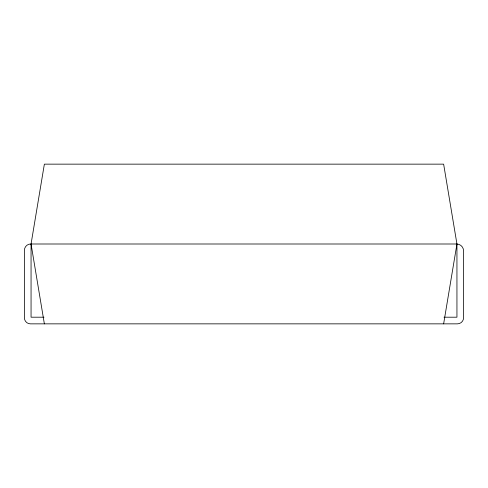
<?xml version="1.0" encoding="UTF-8"?>
<svg xmlns="http://www.w3.org/2000/svg" width="488" height="488" viewBox="0 0 488 488"><rect width="100%" height="100%" fill="white"/><g stroke="black" fill="none" stroke-linecap="round" stroke-linejoin="round"><path stroke-width="0.73" d="M43.981 317.2L31.055 317.2L31.055 244L44.365 164.145L443.635 164.145L456.945 244L456.945 317.2L444.019 317.2M443.635 323.855L456.945 244L31.055 244A6.344 6.344 0 0 0 24.4 250.338L24.4 317.816A6.039 6.039 0 0 0 30.439 323.855L457.402 323.855A6.198 6.198 0 0 0 463.6 317.657L463.6 250.991A6.997 6.997 0 0 0 456.945 244M31.055 244L44.365 323.855"/></g></svg>
